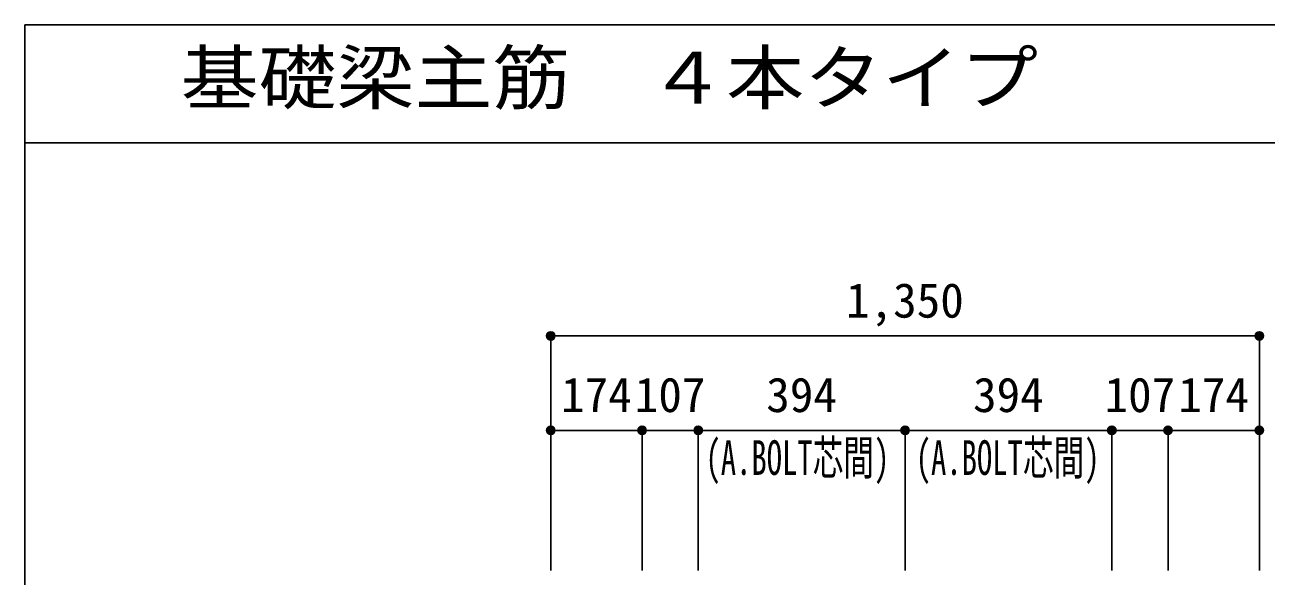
# Model space of a CAD drawing. Units: millimetres at full size, sheet at 1:30. Extents: x -5973 to 5954, y -4195 to 4201.
# Drawn here: x -5973 to -3608, y 3150 to 4201 of the extents above; entities that cross this region are included whole.
import ezdxf
from ezdxf.enums import TextEntityAlignment as Align

# ---------------------------------------------------------------- set-up
doc = ezdxf.new("R2010")
doc.units = ezdxf.units.MM
doc.header["$LTSCALE"] = 30
doc.header["$PDMODE"] = 32
doc.header["$PDSIZE"] = 15
for name, color, linetype in [('0-7_文字', 4, 'Continuous'), ('0-D_寸法', 4, 'Continuous'), ('6-7_文字', 7, 'Continuous'), ('F-0_枠', 6, 'Continuous')]:
    doc.layers.add(name, color=color, linetype=linetype)
doc.styles.add('ＭＳ ゴシック', font='')
doc.styles.get('ＭＳ ゴシック').set_extended_font_data('MS Gothic')

msp = doc.modelspace()

# ---------------------------------------------------------------- linework, layer by layer
at = {"layer": '0-D_寸法'}
for p, q in [((-4970.8, 3608.07), (-4970.8, 3428.07)), ((-4970.8, 3608.07), (-4970.8, 3428.07)), ((-4970.8, 3608.07), (-3620.8, 3608.07)), ((-4970.8, 3608.07), (-3620.8, 3608.07)), ((-3620.8, 3608.07), (-3620.8, 3161.03)), ((-4970.8, 3428.07), (-4796.8, 3428.07)), ((-4970.8, 3428.07), (-4970.8, 3161.03)), ((-4796.8, 3428.07), (-4796.8, 3161.03)), ((-4796.8, 3428.07), (-4689.8, 3428.07)), ((-4689.8, 3428.07), (-4689.8, 3161.03)), ((-4689.8, 3428.07), (-4295.8, 3428.07)), ((-3901.8, 3428.07), (-4295.8, 3428.07)), ((-4295.8, 3428.07), (-4295.8, 3161.03)), ((-3794.8, 3428.07), (-3901.8, 3428.07)), ((-3901.8, 3428.07), (-3901.8, 3161.03)), ((-3620.8, 3428.07), (-3794.8, 3428.07)), ((-3794.8, 3428.07), (-3794.8, 3161.03)), ((-3620.8, 3428.07), (-3620.8, 3161.03))]:
    msp.add_line(p, q, dxfattribs=at)
for centre, radius in [((-4970.8, 3608.07), 8), ((-4970.8, 3608.07), 7.2), ((-4970.8, 3608.07), 6.4), ((-4970.8, 3608.07), 5.6), ((-4970.8, 3608.07), 4.8), ((-4970.8, 3608.07), 4), ((-4970.8, 3608.07), 3.2), ((-4970.8, 3608.07), 2.4), ((-4970.8, 3608.07), 1.6), ((-4970.8, 3608.07), 0.8), ((-3620.8, 3608.07), 8), ((-3620.8, 3608.07), 7.2), ((-3620.8, 3608.07), 6.4), ((-3620.8, 3608.07), 5.6), ((-3620.8, 3608.07), 4.8), ((-3620.8, 3608.07), 4), ((-3620.8, 3608.07), 3.2), ((-3620.8, 3608.07), 2.4), ((-3620.8, 3608.07), 1.6), ((-3620.8, 3608.07), 0.8), ((-4970.8, 3428.07), 8), ((-4970.8, 3428.07), 7.2), ((-4970.8, 3428.07), 6.4), ((-4970.8, 3428.07), 5.6), ((-4970.8, 3428.07), 4.8), ((-4970.8, 3428.07), 4), ((-4970.8, 3428.07), 3.2), ((-4970.8, 3428.07), 2.4), ((-4970.8, 3428.07), 1.6), ((-4796.8, 3428.07), 8), ((-4796.8, 3428.07), 7.2), ((-4796.8, 3428.07), 6.4), ((-4796.8, 3428.07), 5.6), ((-4796.8, 3428.07), 4.8), ((-4796.8, 3428.07), 4), ((-4796.8, 3428.07), 3.2), ((-4796.8, 3428.07), 2.4), ((-4796.8, 3428.07), 1.6), ((-4689.8, 3428.07), 8), ((-4689.8, 3428.07), 7.2), ((-4689.8, 3428.07), 6.4), ((-4689.8, 3428.07), 5.6), ((-4689.8, 3428.07), 4.8), ((-4689.8, 3428.07), 4), ((-4689.8, 3428.07), 3.2), ((-4689.8, 3428.07), 2.4), ((-4689.8, 3428.07), 1.6), ((-4295.8, 3428.07), 8), ((-4295.8, 3428.07), 7.2), ((-4295.8, 3428.07), 6.4), ((-4295.8, 3428.07), 5.6), ((-4295.8, 3428.07), 4.8), ((-4295.8, 3428.07), 4), ((-4295.8, 3428.07), 3.2), ((-4295.8, 3428.07), 2.4), ((-4295.8, 3428.07), 1.6), ((-3901.8, 3428.07), 8), ((-3901.8, 3428.07), 7.2), ((-3901.8, 3428.07), 6.4), ((-3901.8, 3428.07), 5.6), ((-3901.8, 3428.07), 4.8), ((-3901.8, 3428.07), 4), ((-3901.8, 3428.07), 3.2), ((-3901.8, 3428.07), 2.4), ((-3901.8, 3428.07), 1.6), ((-3794.8, 3428.07), 8), ((-3794.8, 3428.07), 7.2), ((-3794.8, 3428.07), 6.4), ((-3794.8, 3428.07), 5.6), ((-3794.8, 3428.07), 4.8), ((-3794.8, 3428.07), 4), ((-3794.8, 3428.07), 3.2), ((-3794.8, 3428.07), 2.4), ((-3794.8, 3428.07), 1.6), ((-3620.8, 3428.07), 8), ((-3620.8, 3428.07), 7.2), ((-3620.8, 3428.07), 6.4), ((-3620.8, 3428.07), 5.6), ((-3620.8, 3428.07), 4.8), ((-3620.8, 3428.07), 4), ((-3620.8, 3428.07), 3.2), ((-3620.8, 3428.07), 2.4), ((-3620.8, 3428.07), 1.6), ((-4970.8, 3428.07), 0.8), ((-4796.8, 3428.07), 0.8), ((-4689.8, 3428.07), 0.8), ((-4295.8, 3428.07), 0.8), ((-3901.8, 3428.07), 0.8), ((-3794.8, 3428.07), 0.8), ((-3620.8, 3428.07), 0.8)]:
    msp.add_circle(centre, radius, dxfattribs=at)
at = {"layer": '0-D_寸法', "color": 7}
for p in [(-4970.8, 3608.07), (-4970.8, 3608.07), (-3620.8, 3608.07), (-4970.8, 3428.07), (-4796.8, 3428.07), (-4689.8, 3428.07), (-4295.8, 3428.07), (-3901.8, 3428.07), (-3794.8, 3428.07), (-3620.8, 3428.07)]:
    msp.add_point(p, dxfattribs=at)
at = {"layer": 'F-0_枠'}
for q in [(5954.1, 4201.15), (-5972.88, -4195.24)]:
    msp.add_line((-5972.88, 4201.15), q, dxfattribs=at)
at = {"layer": 'F-0_枠', "color": 2}
msp.add_line((-5972.88, 3976.15), (3723.6, 3976.15), dxfattribs=at)

# ---------------------------------------------------------------- texts
at = {"layer": '0-7_文字', "style": 'ＭＳ ゴシック', "width": 0.65}
for p in [(-4676.06, 3323.31), (-4275.54, 3323.31)]:
    msp.add_text('(A.BOLT芯間)', height=65.98, dxfattribs=at).set_placement(p, align=Align.BOTTOM_LEFT)
at = {"layer": '0-D_寸法', "style": 'ＭＳ ゴシック'}
for s, p in [('1,350', (-4408.3, 3623.07)), ('174', (-4951.3, 3443.07)), ('107', (-4810.8, 3443.07)), ('394', (-4560.3, 3443.07)), ('394', (-4166.3, 3443.07)), ('107', (-3915.8, 3443.07)), ('174', (-3775.3, 3443.07))]:
    msp.add_text(s, height=65.98, dxfattribs=at).set_placement(p, align=Align.BOTTOM_LEFT)
at = {"layer": '6-7_文字', "color": 2, "style": 'ＭＳ ゴシック', "width": 1.1}
msp.add_text('\u3000\u3000基礎梁主筋\u3000４本タイプ', height=98.97, dxfattribs=at).set_placement((-5972.88, 4021.15), align=Align.BOTTOM_LEFT)

doc.saveas('drawing.dxf')
